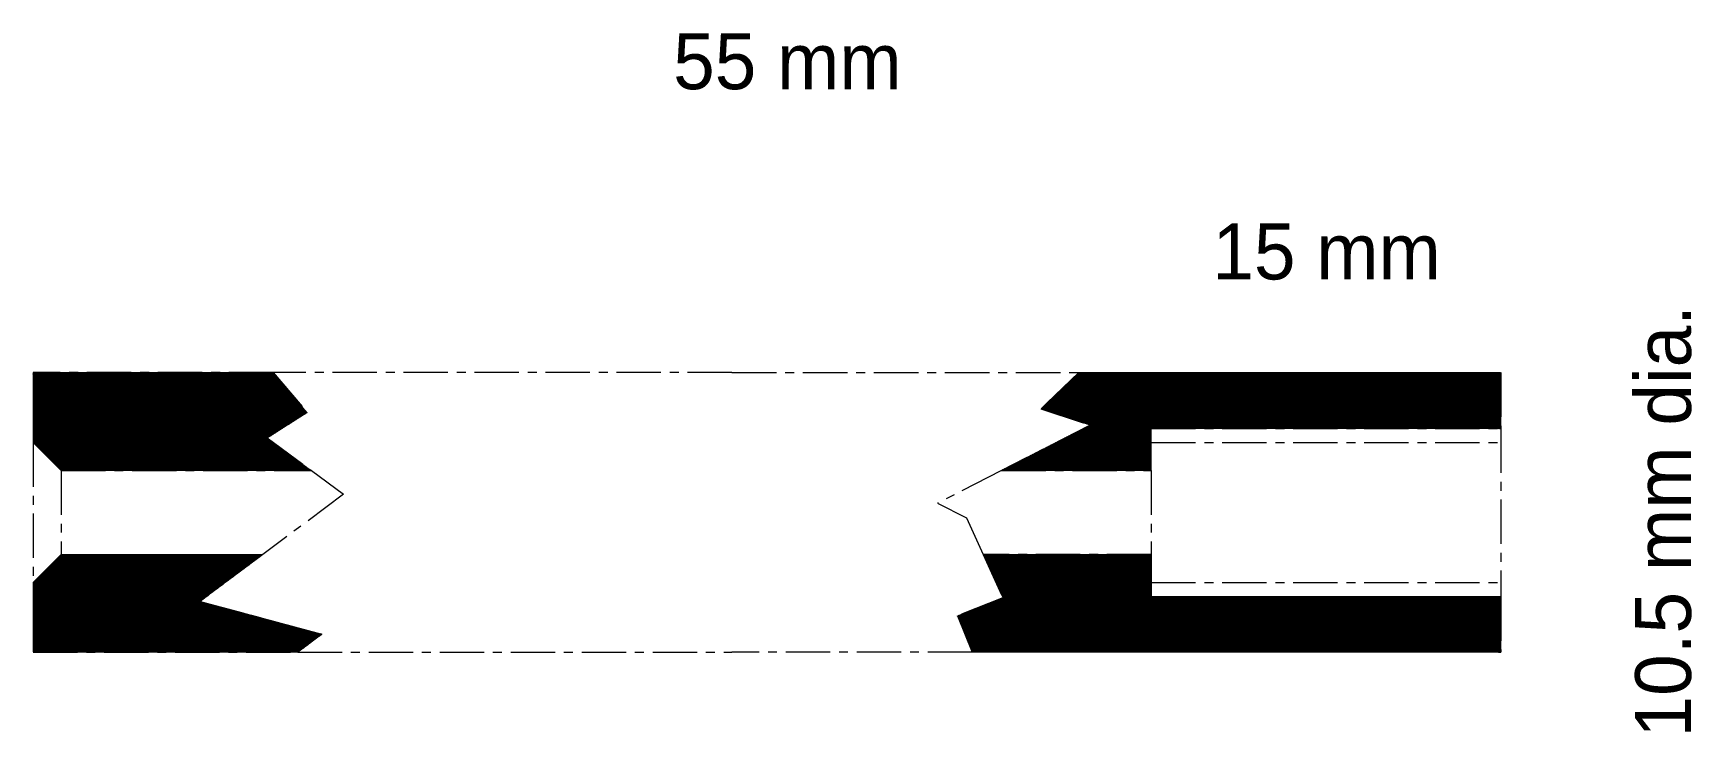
# Model space of a CAD drawing. Header units: millimetres. Extents: x -200 to 987, y -57 to 443.
import ezdxf

# ---------------------------------------------------------------- set-up
doc = ezdxf.new("R2010")
doc.units = ezdxf.units.MM
doc.linetypes.add('CENTER', pattern=[50.8, 31.75, -6.35, 6.35, -6.35])
doc.layers.get('0').update_dxf_attribs({"linetype": 'CONTINUOUS', "lineweight": 0})
pattern_1 = [(45, (0, 0), (-0.088388348, 0.088388348), [])]

msp = doc.modelspace()

# ---------------------------------------------------------------- hatches: boundary and pattern name
at = {"linetype": 'CENTER', "lineweight": 5}
h = msp.add_hatch(dxfattribs=at)
h.set_pattern_fill('ANSI31', color=256, scale=5, style=0)
h.set_pattern_definition(pattern_1)
h.paths.add_polyline_path([(-180, 130), (-200, 150), (-200, 200), (-28.2, 200), (-3.9, 171.5), (-32.5, 153.3), (-0.9, 130)])
h = msp.add_hatch(dxfattribs=at)
h.set_pattern_fill('ANSI31', color=256, scale=5, style=0)
h.set_pattern_definition(pattern_1)
h.paths.add_polyline_path([(600, 130), (600, 160), (850, 160), (850, 200), (548.2, 200), (521.1, 174.1), (556.2, 162.4), (492.8, 130)])
h = msp.add_hatch(dxfattribs=at)
h.set_pattern_fill('ANSI31', color=256, scale=5, style=0)
h.set_pattern_definition(pattern_1)
h.paths.add_polyline_path([(-180, 70), (-200, 50), (-200, 0), (-10.7, 0), (6.5, 13), (-80.6, 36.4), (-35.6, 70)])
h = msp.add_hatch(dxfattribs=at)
h.set_pattern_fill('ANSI31', color=256, scale=5, style=0)
h.set_pattern_definition(pattern_1)
h.paths.add_polyline_path([(600, 70), (600, 40), (850, 40), (850, 0), (471.9, 0), (461.3, 26), (493.8, 39), (479.7, 70)])

# ---------------------------------------------------------------- linework, layer by layer
at = {"linetype": 'CENTER', "lineweight": 13}
for p, q in [((-28.2, 200), (-200, 200)), ((-200, 200), (-200, 150)), ((300, 200), (-28.2, 200)), ((300, 200), (548.2, 200)), ((548.2, 200), (850, 200)), ((850, 200), (850, 160)), ((600, 130), (600, 160)), ((600, 160), (850, 160)), ((850, 160), (850, 40)), ((-180, 130), (-200, 150)), ((-200, 150), (-200, 50)), ((600, 150), (850, 150)), ((-180, 130), (-180, 70)), ((-180, 130), (-0.9, 130)), ((492.8, 130), (600, 130)), ((600, 130), (600, 70)), ((-180, 70), (-200, 50)), ((-180, 70), (-35.6, 70)), ((600, 70), (479.7, 70)), ((600, 70), (600, 40)), ((-200, 50), (-200, 0)), ((600, 50), (850, 50)), ((600, 40), (850, 40)), ((850, 40), (850, 0)), ((-200, 0), (-10.7, 0)), ((-10.7, 0), (300, 0)), ((471.9, 0), (300, 0)), ((850, 0), (471.9, 0))]:
    msp.add_line(p, q, dxfattribs=at)
at = {"linetype": 'CENTER', "lineweight": 5}
for p, q in [((-28.2, 200), (-3.9, 171.5)), ((548.2, 200), (521.1, 174.1)), ((-3.9, 171.5), (-32.5, 153.3)), ((521.1, 174.1), (556.2, 162.4)), ((556.2, 162.4), (492.8, 130)), ((-32.5, 153.3), (-0.9, 130)), ((-0.9, 130), (22.1, 113.1)), ((492.8, 130), (447, 106.6)), ((22.1, 113.1), (-35.6, 70)), ((447, 106.6), (467.8, 96.2)), ((467.8, 96.2), (479.7, 70)), ((-35.6, 70), (-80.6, 36.4)), ((479.7, 70), (493.8, 39)), ((-80.6, 36.4), (6.5, 13)), ((493.8, 39), (461.3, 26)), ((461.3, 26), (471.9, 0)), ((6.5, 13), (-10.7, 0))]:
    msp.add_line(p, q, dxfattribs=at)

# ---------------------------------------------------------------- texts
at = {"linetype": 'CENTER', "lineweight": 5, "char_height": 40, "width": 100, "attachment_point": 1}
for s, insert in [('55\\~mm', (257.9, 442.6)), ('15\\~mm', (643.7, 306.6))]:
    msp.add_mtext(s, dxfattribs=dict(at, insert=insert))
at = {"linetype": 'CENTER', "lineweight": 5, "insert": (946.2, -60.9), "char_height": 40, "width": 100, "attachment_point": 1, "rotation": 90}
msp.add_mtext('10.5\\~mm\\~dia.', dxfattribs=at)

doc.saveas('drawing.dxf')
